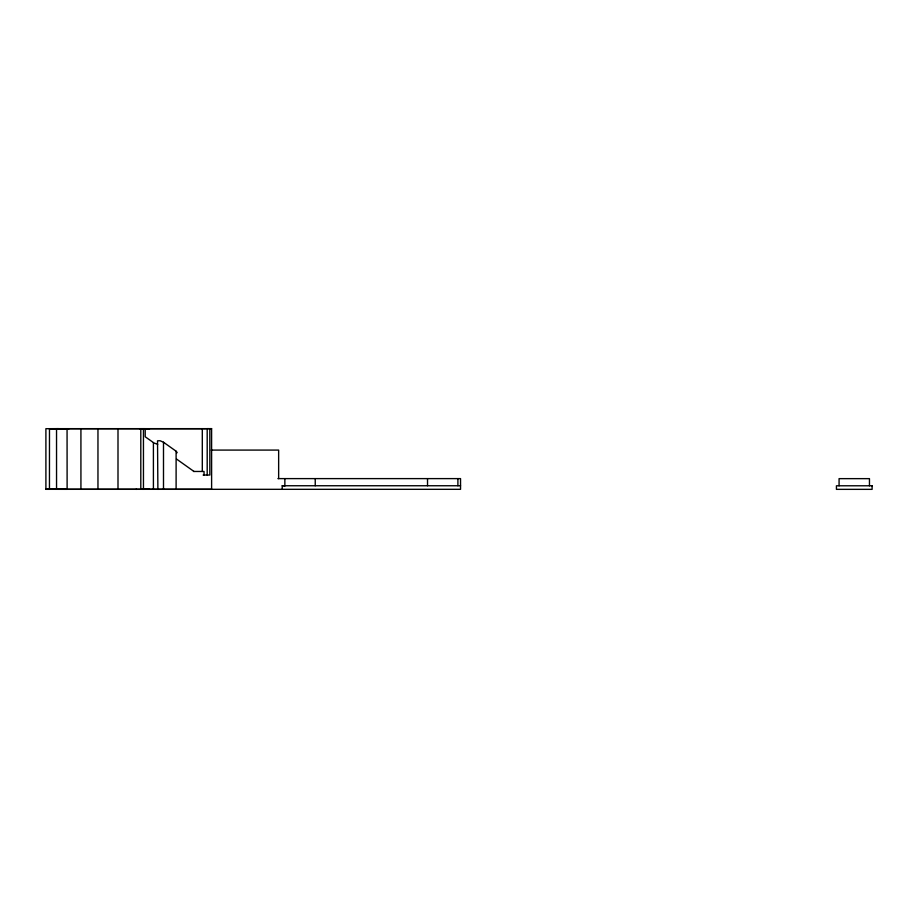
<?xml version="1.0" encoding="UTF-8"?>
<svg xmlns="http://www.w3.org/2000/svg" width="918" height="918" viewBox="0 0 918 918"><rect width="100%" height="100%" fill="white"/><g stroke="black" fill="none" stroke-linecap="round" stroke-linejoin="round"><path stroke-width="1.38" d="M157.885 489.283L157.529 440.824L160.053 440.732L163.496 442.235L176.107 451.208L177.151 452.505L176.681 453.01M139.639 428.683L144.631 428.683L143.415 428.683M282.216 489.317L282.216 485.748L285.073 485.737M203.13 475.031L209.843 475.031L209.832 428.66L211.599 428.66L211.61 489.294L45.9 489.317L45.9 428.683L205.666 428.706M136.048 489.34L136.541 489.34M142.657 489.317L149.623 489.305L142.29 489.317M158.321 489.34L157.827 489.34M49.457 428.683L58.683 428.672L49.48 428.695L49.457 489.305L67.117 489.328L67.06 428.672M56.549 489.305L56.537 428.672L211.599 428.66M208.96 428.66L207.193 428.66L207.193 475.031M56.56 428.695L69.057 428.706M211.232 450.084L278.647 450.084L278.647 478.611M193.503 471.462L204.025 471.462L204.06 475.031M277.913 478.611L460.538 478.611L460.538 489.317L45.911 489.317L49.48 489.317M282.216 485.748L460.538 485.748M149.645 428.695L140.913 428.683M157.712 444.278L154.144 443.073L145.216 436.784L145.216 428.649M176.508 459.034L193.973 471.462M869.461 485.783L869.461 478.645L839.075 478.645L839.075 485.783M457.898 478.611L457.898 485.748M427.524 478.611L427.524 485.748M315.241 478.611L315.241 485.748M284.855 478.611L284.855 485.748M202.304 428.66L202.304 471.462M176.107 451.208L176.107 489.283M163.496 442.235L163.496 489.283M153.409 442.614L153.409 489.283M143.449 428.649L143.46 489.283M140.798 428.649L140.798 489.283M117.997 428.66L117.997 489.283M97.962 428.66L97.962 489.294M80.922 428.66L80.933 489.294M872.1 485.783L836.436 485.783L836.436 489.351L872.1 489.351L872.1 485.783"/></g></svg>
